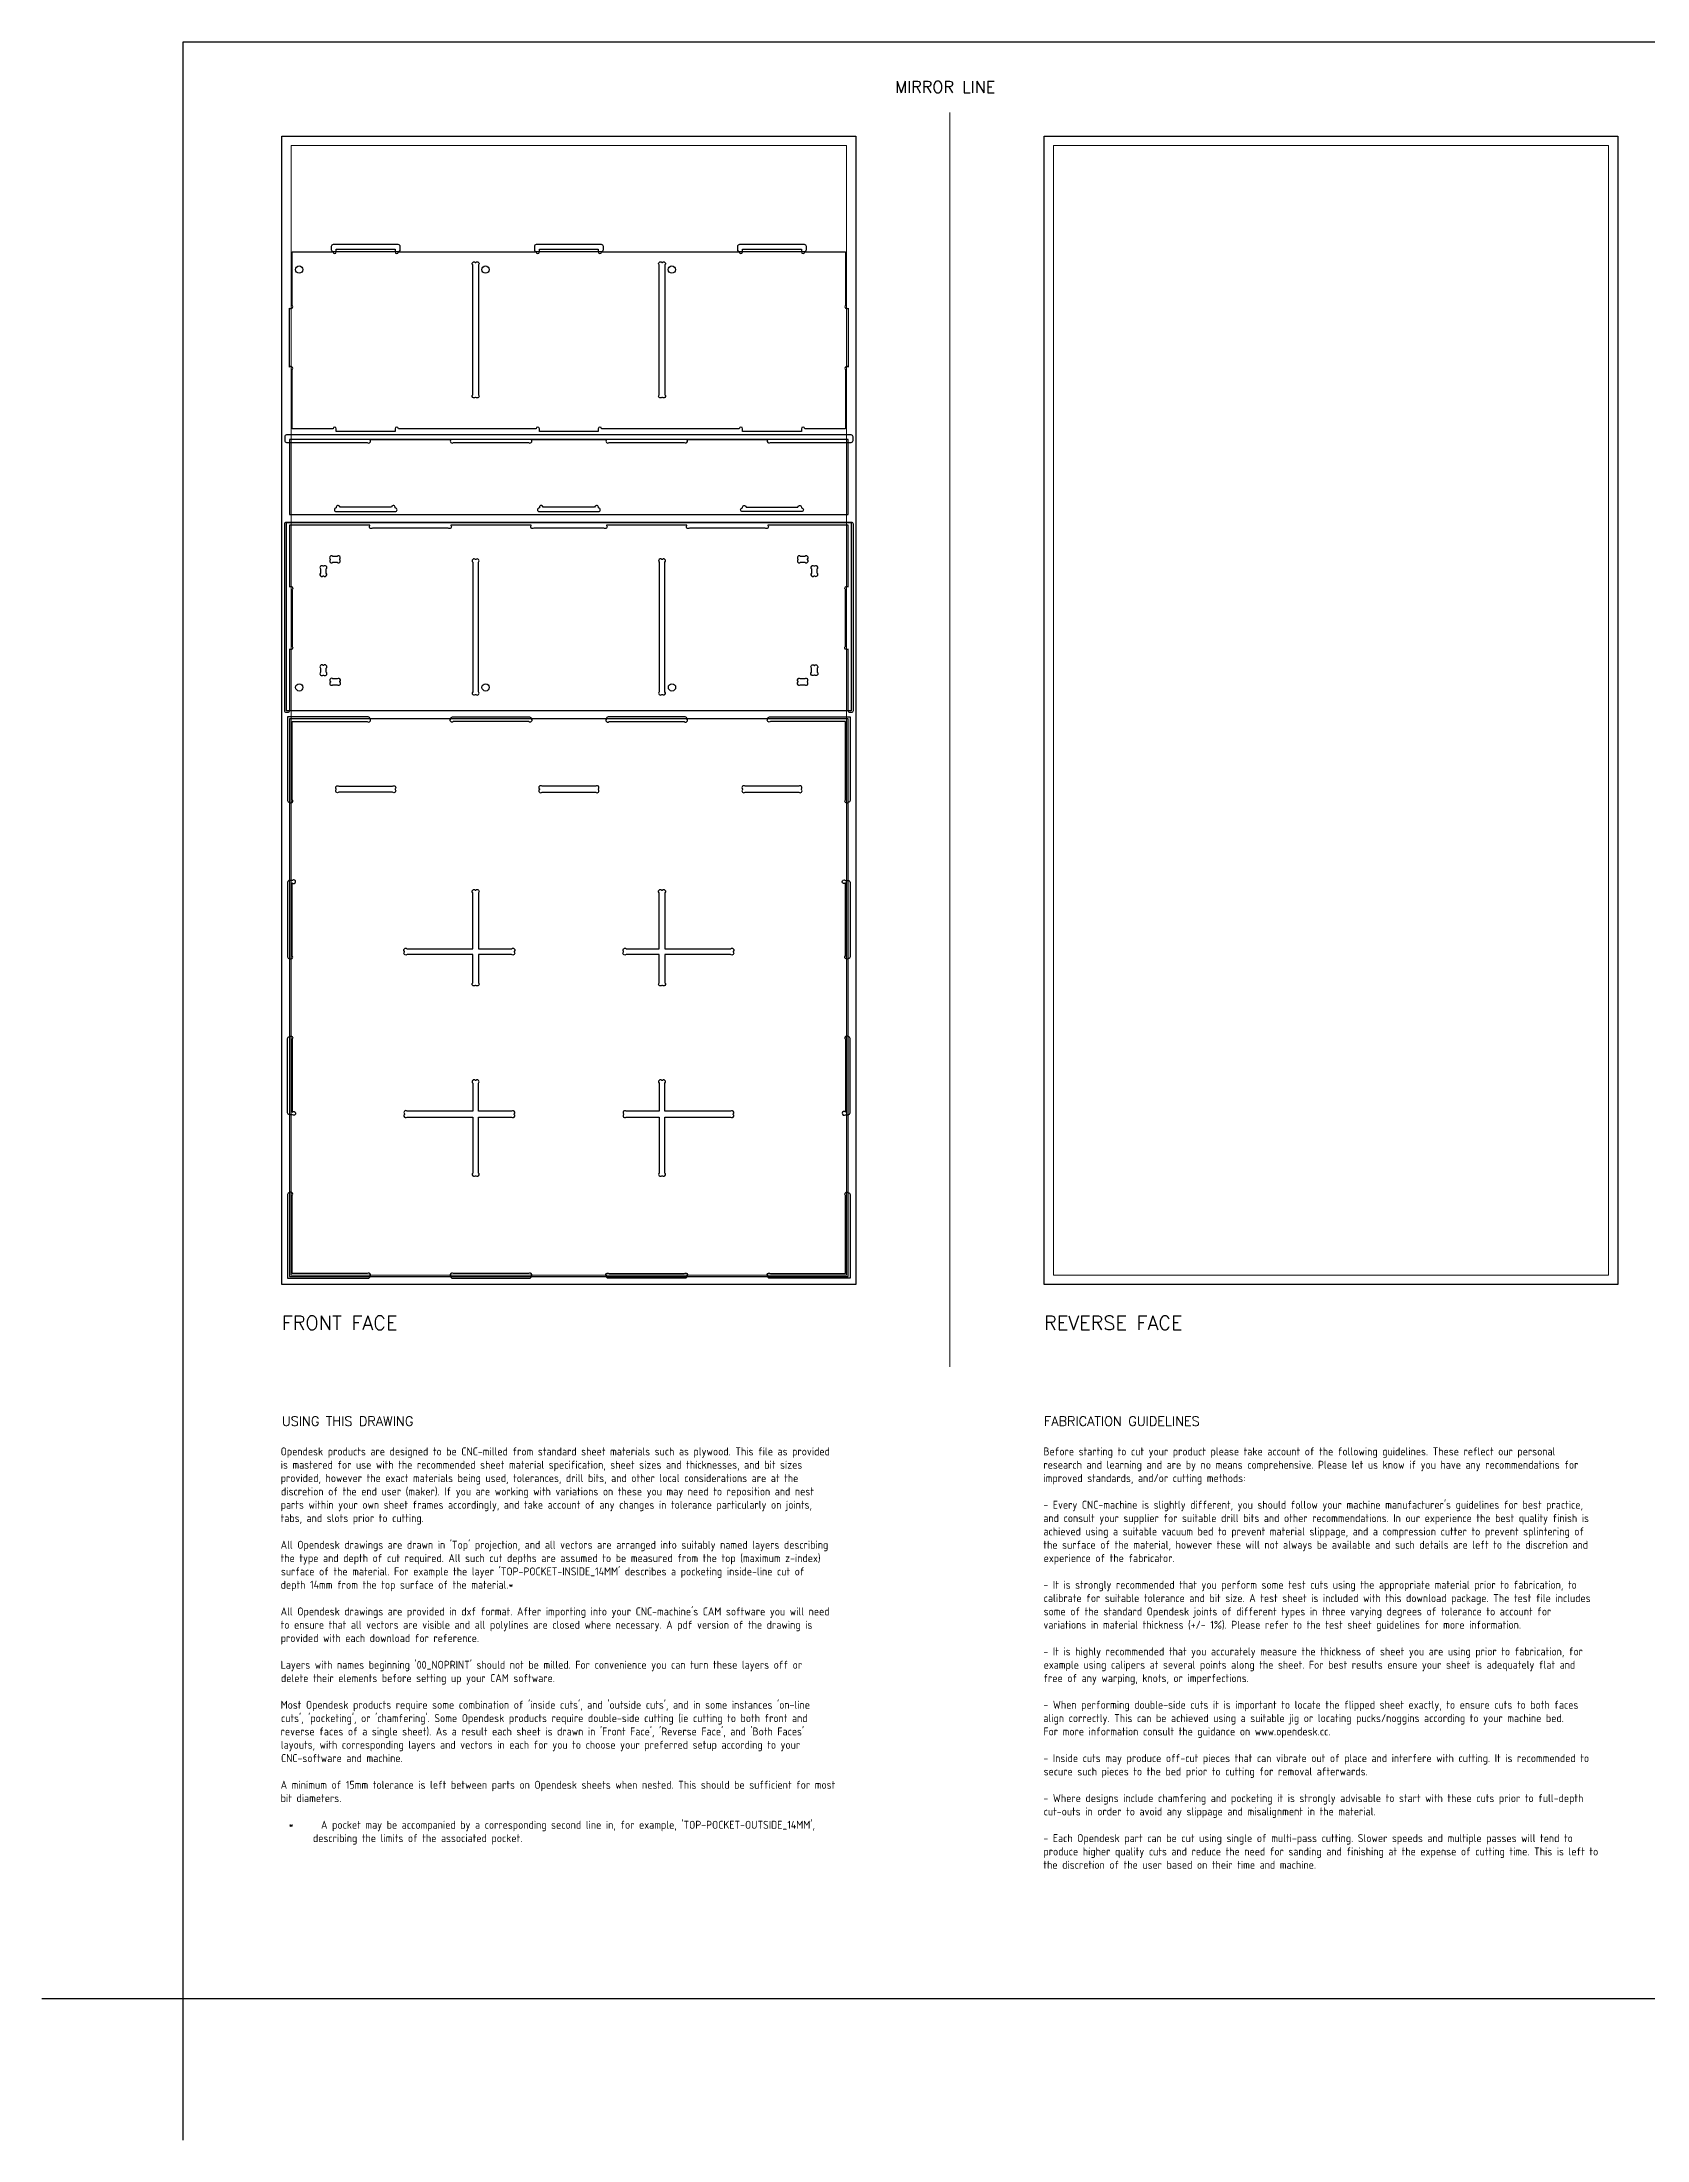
# Model space of a CAD drawing. Header units: millimetres. Extents: x -300 to 5880, y -300 to 4158.
# Drawn here: x -300 to 3112, y -300 to 4158 of the extents above; entities that cross this region are included whole.
import ezdxf
from ezdxf.enums import TextEntityAlignment as Align

# ---------------------------------------------------------------- set-up
doc = ezdxf.new("R2010")
doc.units = ezdxf.units.MM
doc.layers.add('00-NOPRINT_TEXT', color=7, linetype='Continuous', lineweight=25)
doc.layers.add('00_NOPRINT_TOLERANCE', color=7, linetype='Continuous', lineweight=5)
for name, color, linetype, lineweight, true_color in [('BOARD_$TH-NOMINAL', 3, 'Continuous', 30, 0x00ff00), ('TOP-CUT-INSIDE_12.000MM', 3, 'Continuous', 25, 0x00ff04), ('TOP-CUT-OUTSIDE_12.000MM', 60, 'Continuous', 25, 0xa0ff00), ('TOP-HOLE-15.471MM-DIAM_3.000MM', 160, 'Continuous', 25, 0x0024ff), ('TOP-POCKET-INSIDE_3.000MM', 140, 'Continuous', 25, 0x00c8ff), ('TOP-POCKET-INSIDE_6.000MM', 6, 'Continuous', 25, 0xff00e0)]:
    doc.layers.add(name, color=color, linetype=linetype, lineweight=lineweight, true_color=true_color)
doc.styles.add('OD-ISOCP-17_240', font='isocp.shx')
doc.styles.add('OD-ISOCP-17_241', font='isocp.shx')
doc.styles.add('OD-ISOCP-17_242', font='isocp.shx')
doc.styles.add('OD-ISOCP-17_243', font='isocp.shx')
doc.styles.add('OD-ISOCP-17_244', font='isocp.shx')
doc.styles.add('OD-ISOCP-17_245', font='isocp.shx')
doc.styles.add('OD-ISOCP-17_246', font='isocp.shx')
doc.styles.add('OD-ISOCP-17_247', font='isocp.shx')
doc.styles.add('OD-ISOCP-17_248', font='isocp.shx')
doc.styles.add('OD-ISOCP-17_249', font='isocp.shx')
doc.styles.add('OD-ISOCP-17_250', font='isocp.shx')
doc.styles.add('OD-ISOCP-17_251', font='isocp.shx')
doc.styles.add('OD-ISOCP-17_252', font='isocp.shx')
doc.styles.add('OD-ISOCP-17_253', font='isocp.shx')
doc.styles.add('OD-ISOCP-17_254', font='isocp.shx')
doc.styles.add('OD-ISOCP-17_255', font='isocp.shx')
doc.styles.add('OD-ISOCP-17_256', font='isocp.shx')
doc.styles.add('OD-ISOCP-17_257', font='isocp.shx')
doc.styles.add('OD-ISOCP-17_258', font='isocp.shx')
doc.styles.add('OD-ISOCP-17_259', font='isocp.shx')
doc.styles.add('OD-ISOCP-17_260', font='isocp.shx')
doc.styles.add('OD-ISOCP-17_261', font='isocp.shx')
doc.styles.add('OD-ISOCP-17_262', font='isocp.shx')
doc.styles.add('OD-ISOCP-17_263', font='isocp.shx')
doc.styles.add('OD-ISOCP-17_264', font='isocp.shx')
doc.styles.add('OD-ISOCP-17_265', font='isocp.shx')
doc.styles.add('OD-ISOCP-17_266', font='isocp.shx')
doc.styles.add('OD-ISOCP-17_267', font='isocp.shx')
doc.styles.add('OD-ISOCP-17_268', font='isocp.shx')
doc.styles.add('OD-ISOCP-17_269', font='isocp.shx')
doc.styles.add('OD-ISOCP-17_270', font='isocp.shx')
doc.styles.add('OD-ISOCP-17_271', font='isocp.shx')
doc.styles.add('OD-ISOCP-17_272', font='isocp.shx')
doc.styles.add('OD-ISOCP-17_273', font='isocp.shx')
doc.styles.add('OD-ISOCP-17_274', font='isocp.shx')
doc.styles.add('OD-ISOCP-17_275', font='isocp.shx')
doc.styles.add('OD-ISOCP-17_276', font='isocp.shx')
doc.styles.add('OD-ISOCP-17_277', font='isocp.shx')
doc.styles.add('OD-ISOCP-17_278', font='isocp.shx')
doc.styles.add('OD-ISOCP-17_279', font='isocp.shx')
doc.styles.add('OD-ISOCP-17_280', font='isocp.shx')
doc.styles.add('OD-ISOCP-17_281', font='isocp.shx')
doc.styles.add('OD-ISOCP-17_282', font='isocp.shx')
doc.styles.add('OD-ISOCP-17_283', font='isocp.shx')
doc.styles.add('OD-ISOCP-17_284', font='isocp.shx')
doc.styles.add('OD-ISOCP-17_285', font='isocp.shx')
doc.styles.add('OD-ISOCP-17_286', font='isocp.shx')
doc.styles.add('OD-ISOCP-17_287', font='isocp.shx')
doc.styles.add('OD-ISOCP-17_288', font='isocp.shx')
doc.styles.add('OD-SIMPLEX-20_87', font='simplex.shx')
doc.styles.add('OD-SIMPLEX-20_88', font='simplex.shx')
doc.styles.add('OD-SIMPLEX-25_89', font='simplex.shx')
doc.styles.add('OD-SIMPLEX-30_88', font='simplex.shx')
doc.styles.add('OD-SIMPLEX-30_89', font='simplex.shx')

# ---------------------------------------------------------------- blocks, each defined once
blk = doc.blocks.new('Borders Opendesk_7')
at = {"layer": '00-NOPRINT_TEXT'}
for p, q in [((0, 4158), (5880, 4158)), ((0, 0), (0, 4158)), ((0, 0), (-300, 0)), ((0, -300), (0, 0)), ((5880, 0), (0, 0))]:
    blk.add_line(p, q, dxfattribs=at)
at = {"layer": '00_NOPRINT_TOLERANCE', "ltscale": 0.379043}
blk.add_line((1630, 1343.2), (1630, 4008), dxfattribs=at)
at = {"layer": '00_NOPRINT_TOLERANCE', "ltscale": 0.379202}
for p, q in [((210, 3958), (1430, 3958)), ((210, 1518), (210, 3958)), ((1430, 3958), (1430, 1518)), ((1830, 3958), (3050, 3958)), ((1830, 1518), (1830, 3958)), ((3050, 3958), (3050, 1518)), ((1430, 1518), (210, 1518)), ((3050, 1518), (1830, 1518))]:
    blk.add_line(p, q, dxfattribs=at)
at = {"layer": '00_NOPRINT_TOLERANCE', "ltscale": 0.380876}
for p, q in [((230, 3938), (1410, 3938)), ((1850, 3938), (3030, 3938)), ((1410, 1538), (230, 1538)), ((3030, 1538), (1850, 1538))]:
    blk.add_line(p, q, dxfattribs=at)
at = {"layer": '00_NOPRINT_TOLERANCE', "ltscale": 0.380023}
for p, q in [((230, 1538), (230, 3938)), ((1410, 3938), (1410, 1538)), ((1850, 1538), (1850, 3938)), ((3030, 3938), (3030, 1538))]:
    blk.add_line(p, q, dxfattribs=at)
at = {"layer": 'BOARD_$TH-NOMINAL'}
for p, q in [((210, 3958), (1430, 3958)), ((210, 1518), (210, 3958)), ((1430, 3958), (1430, 1518)), ((1830, 3958), (3050, 3958)), ((1830, 1518), (1830, 3958)), ((3050, 3958), (3050, 1518)), ((1430, 1518), (210, 1518)), ((3050, 1518), (1830, 1518))]:
    blk.add_line(p, q, dxfattribs=at)
at = {"layer": '00-NOPRINT_TEXT', "style": 'OD-SIMPLEX-25_89'}
blk.add_text('MIRROR LINE', height=25, dxfattribs=at).set_placement((1513.3, 4049.9))
at = {"layer": '00-NOPRINT_TEXT', "color": 7}
for s, height, style, p in [('FRONT FACE', 30, 'OD-SIMPLEX-30_89', (210, 1451.3)), ('REVERSE FACE', 30, 'OD-SIMPLEX-30_88', (1830, 1451.3)), ('USING THIS DRAWING', 20, 'OD-SIMPLEX-20_88', (210, 1237.4)), ('FABRICATION GUIDELINES', 20, 'OD-SIMPLEX-20_87', (1830, 1237.4))]:
    blk.add_text(s, height=height, dxfattribs=dict(at, style=style)).set_placement(p, align=Align.TOP_LEFT)
for s, style, p in [('Opendesk products are designed to be CNC-milled from standard sheet materials such as plywood. This file as provided', 'OD-ISOCP-17_265', (207.4, 1154.7)), ('Before starting to cut your product please take account of the following guidelines. These reflect our personal', 'OD-ISOCP-17_240', (1828.7, 1154.7)), ('is mastered for use with the recommended sheet material specification, sheet sizes and thicknesses, and bit sizes', 'OD-ISOCP-17_266', (207.4, 1126.3)), ('provided, however the exact materials being used, tolerances, drill bits, and other local considerations are at the', 'OD-ISOCP-17_267', (207.4, 1098)), ('research and learning and are by no means comprehensive. Please let us know if you have any recommendations for', 'OD-ISOCP-17_241', (1828.7, 1126.3)), ('improved standards, and/or cutting methods:', 'OD-ISOCP-17_242', (1828.7, 1098)), ('discretion of the end user (maker). If you are working with variations on these you may need to reposition and nest', 'OD-ISOCP-17_268', (208.1, 1069.7)), ('tabs, and slots prior to cutting.', 'OD-ISOCP-17_270', (207.4, 1013)), ('parts within your own sheet frames accordingly, and take account of any changes in tolerance particularly on joints,', 'OD-ISOCP-17_269', (207.4, 1041.3)), ("- Every CNC-machine is slightly different, you should follow your machine manufacturer's guidelines for best practice,", 'OD-ISOCP-17_243', (1828.7, 1041.3)), ('and consult your supplier for suitable drill bits and other recommendations. In our experience the best quality finish is', 'OD-ISOCP-17_244', (1828.7, 1013)), ('achieved using a suitable vacuum bed to prevent material slippage, and a compression cutter to prevent splintering of', 'OD-ISOCP-17_245', (1828.7, 984.7)), ('the type and depth of cut required. All such cut depths are assumed to be measured from the top (maximum z-index)', 'OD-ISOCP-17_272', (207.4, 928)), ("All Opendesk drawings are drawn in 'Top' projection, and all vectors are arranged into suitably named layers describing", 'OD-ISOCP-17_271', (207.4, 956.3)), ('the surface of the material, however these will not always be available and such details are left to the discretion and', 'OD-ISOCP-17_246', (1828.7, 956.3)), ('experience of the fabricator.', 'OD-ISOCP-17_247', (1829.2, 928)), ("surface of the material. For example the layer 'TOP-POCKET-INSIDE_14MM' describes a pocketing inside-line cut of", 'OD-ISOCP-17_273', (208, 899.7)), ('depth 14mm from the top surface of the material.*', 'OD-ISOCP-17_274', (207.4, 871.3)), ('- It is strongly recommended that you perform some test cuts using the appropriate material prior to fabrication, to', 'OD-ISOCP-17_248', (1828.7, 871.3)), ('calibrate for suitable tolerance and bit size. A test sheet is included with this download package. The test file includes', 'OD-ISOCP-17_249', (1829.3, 843)), ('to ensure that all vectors are visible and all polylines are closed where necessary. A pdf version of the drawing is', 'OD-ISOCP-17_276', (207.4, 786.3)), ("All Opendesk drawings are provided in dxf format. After importing into your CNC-machine's CAM software you will need", 'OD-ISOCP-17_275', (207.4, 814.7)), ('variations in material thickness (+/- 1%). Please refer to the test sheet guidelines for more information.', 'OD-ISOCP-17_251', (1828.7, 786.3)), ('some of the standard Opendesk joints of different types in three varying degrees of tolerance to account for', 'OD-ISOCP-17_250', (1829.2, 814.7)), ('provided with each download for reference.', 'OD-ISOCP-17_277', (207.4, 758)), ("Layers with names beginning '00_NOPRINT' should not be milled. For convenience you can turn these layers off or", 'OD-ISOCP-17_278', (207.4, 701.3)), ('- It is highly recommended that you accurately measure the thickness of sheet you are using prior to fabrication, for', 'OD-ISOCP-17_252', (1828.7, 729.7)), ('example using calipers at several points along the sheet. For best results ensure your sheet is adequately flat and', 'OD-ISOCP-17_253', (1829.2, 701.3)), ('delete their elements before setting up your CAM software.', 'OD-ISOCP-17_279', (208.1, 673)), ('free of any warping, knots, or imperfections.', 'OD-ISOCP-17_254', (1828.7, 673)), ("Most Opendesk products require some combination of 'inside cuts', and 'outside cuts', and in some instances 'on-line", 'OD-ISOCP-17_280', (207.4, 616.3)), ('- When performing double-side cuts it is important to locate the flipped sheet exactly, to ensure cuts to both faces', 'OD-ISOCP-17_255', (1828.7, 616.3)), ("reverse faces of a single sheet). As a result each sheet is drawn in 'Front Face', 'Reverse Face', and 'Both Faces'", 'OD-ISOCP-17_282', (207.4, 559.7)), ("cuts', 'pocketing', or 'chamfering'. Some Opendesk products require double-side cutting (ie cutting to both front and", 'OD-ISOCP-17_281', (208.1, 588)), ('align correctly. This can be achieved using a suitable jig or locating pucks/noggins according to your machine bed.', 'OD-ISOCP-17_256', (1828.7, 588)), ('layouts, with corresponding layers and vectors in each for you to choose your preferred setup according to your', 'OD-ISOCP-17_283', (207.8, 531.3)), ('For more information consult the guidance on www.opendesk.cc.', 'OD-ISOCP-17_257', (1828.7, 559.7)), ('CNC-software and machine.', 'OD-ISOCP-17_284', (208.2, 503)), ('- Inside cuts may produce off-cut pieces that can vibrate out of place and interfere with cutting. It is recommended to', 'OD-ISOCP-17_258', (1828.7, 503)), ('secure such pieces to the bed prior to cutting for removal afterwards.', 'OD-ISOCP-17_259', (1829.2, 474.7)), ('A minimum of 15mm tolerance is left between parts on Opendesk sheets when nested. This should be sufficient for most', 'OD-ISOCP-17_285', (207.4, 446.3)), ('bit diameters.', 'OD-ISOCP-17_286', (207.4, 418)), ('- Where designs include chamfering and pocketing it is strongly advisable to start with these cuts prior to full-depth', 'OD-ISOCP-17_260', (1828.7, 418)), ('cut-outs in order to avoid any slippage and misalignment in the material.', 'OD-ISOCP-17_261', (1829.3, 389.7)), ("*      A pocket may be accompanied by a corresponding second line in, for example, 'TOP-POCKET-OUTSIDE_14MM',", 'OD-ISOCP-17_287', (224.4, 361.3)), ('describing the limits of the associated pocket.', 'OD-ISOCP-17_288', (276.1, 333)), ('- Each Opendesk part can be cut using single of multi-pass cutting. Slower speeds and multiple passes will tend to', 'OD-ISOCP-17_262', (1828.7, 333)), ('produce higher quality cuts and reduce the need for sanding and finishing at the expense of cutting time. This is left to', 'OD-ISOCP-17_263', (1828.7, 304.7)), ('the discretion of the user based on their time and machine.', 'OD-ISOCP-17_264', (1828.7, 276.3))]:
    blk.add_text(s, height=17, dxfattribs=dict(at, style=style)).set_placement(p)

msp = doc.modelspace()

# ---------------------------------------------------------------- linework, layer by layer
at = {"layer": 'TOP-CUT-INSIDE_12.000MM'}
for points in [[(297.7, 3023.6), (298.7, 3023.6, 1), (304.4, 3029.3), (304.4, 3038.3, 1), (298.7, 3044), (297.7, 3044, 1), (292, 3038.3), (292, 3029.3, 1), (297.7, 3023.6)], [(1327.4, 3058.2), (1327.4, 3059.3, 1), (1321.7, 3065), (1312.6, 3065, 1), (1307, 3059.3), (1307, 3058.2, 1), (1312.6, 3052.6), (1321.7, 3052.6, 1), (1327.4, 3058.2)], [(1335.6, 3038.3), (1335.6, 3029.3, 1), (1341.3, 3023.6), (1342.3, 3023.6, 1), (1348, 3029.3), (1348, 3038.3, 1), (1342.3, 3044), (1341.3, 3044, 1), (1335.6, 3038.3)], [(1348, 2818.6, -1), (1342.3, 2812.9), (1341.3, 2812.9, -1), (1335.6, 2818.6), (1335.6, 2827.7, -1), (1341.3, 2833.3), (1342.3, 2833.3, -1), (1348, 2827.7), (1348, 2818.6)], [(333.4, 2798), (333.4, 2799.1, 1), (327.7, 2804.7), (318.6, 2804.7, 1), (313, 2799.1), (313, 2798, 1), (318.6, 2792.3), (327.7, 2792.3, 1), (333.4, 2798)], [(1327, 2798), (1327, 2799.1, 1), (1321.4, 2804.7), (1312.3, 2804.7, 1), (1306.6, 2799.1), (1306.6, 2798, 1), (1312.3, 2792.3), (1321.4, 2792.3, 1), (1327, 2798)]]:
    msp.add_lwpolyline(points, format="xyb", dxfattribs=at)
for points in [[(318.3, 3065, 1), (312.6, 3059.3), (312.6, 3058.2, 1), (318.3, 3052.6), (327.4, 3052.6, 1), (333, 3058.2), (333, 3059.3, 1), (327.4, 3065)], [(292, 2818.6, 1), (297.7, 2812.9), (298.7, 2812.9, 1), (304.4, 2818.6), (304.4, 2827.7, 1), (298.7, 2833.3), (297.7, 2833.3, 1), (292, 2827.7)]]:
    msp.add_lwpolyline(points, format="xyb", close=True, dxfattribs=at)
at = {"layer": 'TOP-CUT-OUTSIDE_12.000MM'}
msp.add_lwpolyline([(1189.2, 3336, 1), (1182.2, 3336), (889.6, 3336, 1), (882.6, 3336), (882.6, 3330), (757.4, 3330), (757.4, 3336, 1), (750.4, 3336), (457.8, 3336, 1), (450.8, 3336), (450.8, 3330), (325.7, 3330), (325.7, 3336, 1), (318.7, 3336), (232, 3336), (232, 3461.7, 1), (226.3, 3467.3), (226, 3467.3), (226, 3592.7), (226.3, 3592.7, 1), (232, 3598.3), (232, 3712), (318.7, 3712, 1), (325.7, 3712), (325.7, 3718), (450.8, 3718), (450.8, 3712, 0.999784), (457.8, 3712), (750.4, 3712, 1), (757.4, 3712), (757.4, 3718), (882.6, 3718), (882.6, 3712, 1), (889.6, 3712), (1182.2, 3712, 1.000003), (1189.2, 3712), (1189.2, 3718), (1314.3, 3718), (1314.3, 3712, 0.999905), (1321.3, 3712), (1408, 3712), (1408, 3598.3, 1), (1413.6, 3592.7), (1414, 3592.7), (1414, 3467.3), (1413.6, 3467.3, 1), (1408, 3461.7), (1408, 3336), (1321.3, 3336, 1), (1314.3, 3336), (1314.3, 3330), (1189.2, 3330), (1189.2, 3336)], format="xyb", dxfattribs=at)
for points in [[(226, 3313), (226, 3154), (1414, 3154), (1414, 3313)], [(1420, 2737), (220, 2737), (220, 3137), (1420, 3137)], [(1414, 2720), (226, 2720), (226, 1535), (1414, 1535)]]:
    msp.add_lwpolyline(points, close=True, dxfattribs=at)
at = {"layer": 'TOP-HOLE-15.471MM-DIAM_3.000MM'}
for centre in [(246.7, 3674.3), (642.9, 3674.3), (1039, 3674.3), (247, 2786.6), (643.1, 2786.6), (1039.2, 2786.6)]:
    msp.add_circle(centre, 7.74, dxfattribs=at)
at = {"layer": 'TOP-POCKET-INSIDE_3.000MM'}
for points in [[(460.8, 3716, -0.414214), (456.8, 3712), (319.7, 3712, -0.414214), (315.7, 3716), (315.7, 3724, -0.414214), (319.7, 3728), (456.8, 3728, -0.414214), (460.8, 3724)], [(892.6, 3724), (892.6, 3716, -0.414214), (888.6, 3712), (751.4, 3712, -0.414214), (747.4, 3716), (747.4, 3724, -0.414214), (751.4, 3728), (888.6, 3728, -0.414214)], [(1179.2, 3716), (1179.2, 3724, -0.414214), (1183.2, 3728), (1320.3, 3728, -0.414214), (1324.3, 3724), (1324.3, 3716, -0.414214), (1320.3, 3712), (1183.2, 3712, -0.414214)]]:
    msp.add_lwpolyline(points, format="xyb", close=True, dxfattribs=at)
at = {"layer": 'TOP-POCKET-INSIDE_6.000MM'}
for points in [[(622.4, 3402.7), (621.3, 3402.7, -1.000001), (615.6, 3408.3), (615.6, 3684.1, -1.000044), (621.3, 3689.7), (622.4, 3689.7, -0.999966), (628, 3684.1), (628, 3408.3, -0.999999)], [(1065.3, 3307, 1), (1071, 3312.7), (1071, 3313), (1242.8, 3313), (1242.8, 3312.7, 1), (1248.4, 3307), (1420, 3307, 0.414214), (1424, 3311), (1424, 3319, 0.414214), (1420, 3323), (220, 3323, 0.414214), (216, 3319), (216, 3311, 0.414214), (220, 3307), (391.6, 3307, 1), (397.2, 3312.7), (397.2, 3313), (569, 3313), (569, 3312.7, 1), (574.7, 3307), (734.4, 3307, 1), (740.1, 3312.7), (740.1, 3313), (899.9, 3313), (899.9, 3312.7, 1), (905.6, 3307)], [(450.9, 3169.7, 0.939678), (442.9, 3169.2), (333.6, 3169.2, 0.939678), (325.6, 3169.7), (325.6, 3168, 1), (325.6, 3160), (450.9, 3160, 1), (450.9, 3168)], [(882.7, 3169.7, 0.939678), (874.6, 3169.2), (765.4, 3169.2, 0.939678), (757.3, 3169.7), (757.3, 3168, 1), (757.3, 3160), (882.7, 3160, 1), (882.7, 3168)], [(1189.1, 3168), (1189.1, 3169.7, -0.939678), (1197.1, 3169.2), (1306.4, 3169.2, -0.939678), (1314.5, 3169.7), (1314.5, 3168, -1), (1314.5, 3160), (1189.1, 3160, -1)], [(621.3, 3058.5, 0.99999), (615.6, 3052.9), (615.6, 2777.1, 1.000033), (621.3, 2771.5), (622.4, 2771.5, 0.999966), (628, 2777.1), (628, 3052.9, 1), (622.4, 3058.5)], [(1017.6, 3058.5, 1.00001), (1011.9, 3052.9), (1011.9, 2777.1, 0.999967), (1017.6, 2771.5), (1018.7, 2771.5, 1.000033), (1024.3, 2777.1), (1024.3, 3052.9, 1), (1018.7, 3058.5)], [(226.3, 2542.1, 1), (232, 2547.8), (232, 2714), (391.6, 2714, 1), (397.2, 2719.7, 0.414214), (393.2, 2723.7), (222.3, 2723.7), (222.3, 2546.1, 0.414214)], [(734.4, 2714), (574.7, 2714, -1.000076), (569, 2719.7, -0.414214), (573, 2723.7), (736.1, 2723.7, -0.414214), (740.1, 2719.7, -1.000076)], [(1065.3, 2714, 1.000076), (1071, 2719.7, 0.414214), (1067, 2723.7), (903.9, 2723.7, 0.414214), (899.9, 2719.7, 1.000076), (905.6, 2714)], [(1413.7, 2542.1, -1), (1408, 2547.8), (1408, 2714), (1248.4, 2714, -1), (1242.8, 2719.7, -0.414214), (1246.8, 2723.7), (1417.7, 2723.7), (1417.7, 2546.1, -0.414214)], [(226.3, 2210.4, 1), (232, 2216.1), (232, 2371, 2.655415), (232.3, 2376.3), (226.3, 2376.3, 0.414214), (222.3, 2372.3), (222.3, 2214.4, 0.414214)], [(1408, 2216.1), (1408, 2371, -2.655415), (1407.7, 2376.3), (1413.7, 2376.3, -0.414214), (1417.7, 2372.3), (1417.7, 2214.4, -0.414214), (1413.7, 2210.4, -1)], [(622.4, 2153.4), (621.3, 2153.4, -1), (615.6, 2159.1), (615.6, 2218.9), (476.3, 2218.9, -1), (470.6, 2224.6), (470.6, 2225.6, -1.000417), (476.3, 2231.3), (615.6, 2231.3), (615.6, 2350.3, -1), (621.3, 2356), (622.4, 2356, -1), (628, 2350.3), (628, 2231.3), (698.1, 2231.3, -1.000417), (703.8, 2225.6), (703.8, 2224.6, -1), (698.1, 2218.9), (628, 2218.9), (628, 2159.1, -1)], [(1011.9, 2159.1), (1011.9, 2218.9), (941.9, 2218.9, -1), (936.2, 2224.6), (936.2, 2225.6, -1.000417), (941.9, 2231.3), (1011.9, 2231.3), (1011.9, 2350.3, -1), (1017.6, 2356), (1018.7, 2356, -1), (1024.3, 2350.3), (1024.3, 2231.3), (1163.7, 2231.3, -1.000417), (1169.4, 2225.6), (1169.4, 2224.6, -1), (1163.7, 2218.9), (1024.3, 2218.9), (1024.3, 2159.1, -1), (1018.7, 2153.4), (1017.6, 2153.4, -1)], [(232, 2038.9), (232, 1884, -2.655415), (232.3, 1878.7), (226.3, 1878.7, -0.414214), (222.3, 1882.7), (222.3, 2040.6, -0.414214), (226.3, 2044.6, -1)], [(1413.7, 2044.6, 1), (1408, 2038.9), (1408, 1884, 2.655415), (1407.7, 1878.7), (1413.7, 1878.7, 0.414214), (1417.7, 1882.7), (1417.7, 2040.6, 0.414214)], [(628, 1945.9, 1), (622.4, 1951.6), (621.3, 1951.6, 1), (615.6, 1945.9), (615.6, 1886.1), (476.3, 1886.1, 1), (470.6, 1880.4), (470.6, 1879.4, 1.000417), (476.3, 1873.7), (615.6, 1873.7), (615.6, 1754.7, 1), (621.3, 1749), (622.4, 1749, 1), (628, 1754.7), (628, 1873.7), (698.1, 1873.7, 1.000417), (703.8, 1879.4), (703.8, 1880.4, 1), (698.1, 1886.1), (628, 1886.1)], [(1017.6, 1951.6, 1), (1011.9, 1945.9), (1011.9, 1886.1), (941.9, 1886.1, 1), (936.2, 1880.4), (936.2, 1879.4, 1.000417), (941.9, 1873.7), (1011.9, 1873.7), (1011.9, 1754.7, 1), (1017.6, 1749), (1018.7, 1749, 1), (1024.3, 1754.7), (1024.3, 1873.7), (1163.7, 1873.7, 1.000417), (1169.4, 1879.4), (1169.4, 1880.4, 1), (1163.7, 1886.1), (1024.3, 1886.1), (1024.3, 1945.9, 1), (1018.7, 1951.6)], [(740.1, 1535.3, 1.000076), (734.4, 1541), (574.7, 1541, 1.000076), (569, 1535.3, 0.414214), (573, 1531.3), (736.1, 1531.3, 0.414214)], [(1071, 1535.3, -0.414214), (1067, 1531.3), (903.9, 1531.3, -0.414214), (899.9, 1535.3, -1.000076), (905.6, 1541), (1065.3, 1541, -1.000076)]]:
    msp.add_lwpolyline(points, format="xyb", close=True, dxfattribs=at)
for points in [[(1011.9, 3408.3), (1011.9, 3684.1, -0.999956), (1017.6, 3689.7), (1018.7, 3689.7, -1.000034), (1024.3, 3684.1), (1024.3, 3408.3, -1), (1018.7, 3402.7), (1017.6, 3402.7, -0.999999), (1011.9, 3408.3)], [(1408, 2873.7), (1408, 2994.3, -1), (1413.7, 3000), (1414, 3000), (1414, 3131), (1243, 3131), (1243, 3130.6, -0.960538), (1237.2, 3125), (1076.5, 3125, -0.960538), (1070.8, 3130.6), (1070.8, 3131), (900.1, 3131), (900.1, 3130.7, -1), (894.5, 3125), (745.5, 3125, -1), (739.9, 3130.7), (739.9, 3131), (569.2, 3131), (569.2, 3130.6, -0.960538), (563.5, 3125), (402.8, 3125, -0.960538), (397, 3130.6), (397, 3131), (226, 3131), (226, 3000), (226.3, 3000, -1), (232, 2994.3), (232, 2873.7, -1), (226.3, 2868), (226, 2868), (226, 2737, -0.414214), (222, 2733), (220, 2733, -0.414214), (216, 2737), (216, 3134, -0.414214), (220, 3138), (1420, 3138, -0.414214), (1424, 3134), (1424, 2737, -0.414214), (1420, 2733), (1418, 2733, -0.414214), (1414, 2737), (1414, 2868), (1413.7, 2868, -1), (1408, 2873.7)], [(450.9, 2570.7), (450.9, 2569.7, -0.99894), (445.2, 2564), (331.2, 2564, -0.998986), (325.6, 2569.7), (325.6, 2570.7, -0.998937), (331.2, 2576.4), (445.2, 2576.4, -1), (450.9, 2570.7)], [(882.7, 2570.7, 1), (877, 2576.4), (763, 2576.4, 0.998937), (757.3, 2570.7), (757.3, 2569.7, 0.998986), (763, 2564), (877, 2564, 0.99894), (882.7, 2569.7), (882.7, 2570.7)], [(1314.4, 2570.7, 1), (1308.8, 2576.4), (1194.8, 2576.4, 0.998937), (1189.1, 2570.7), (1189.1, 2569.7, 0.998986), (1194.8, 2564), (1308.8, 2564, 0.99894), (1314.4, 2569.7), (1314.4, 2570.7)], [(397.2, 1535.3, 1), (391.6, 1541), (232, 1541), (232, 1707.2, 1), (226.3, 1712.9, 0.414214), (222.3, 1708.9), (222.3, 1531.3), (393.2, 1531.3, 0.414214), (397.2, 1535.3)], [(1248.4, 1541), (1408, 1541), (1408, 1707.2, -1), (1413.7, 1712.9, -0.414214), (1417.7, 1708.9), (1417.7, 1531.3), (1246.8, 1531.3, -0.414214), (1242.8, 1535.3, -1), (1248.4, 1541)]]:
    msp.add_lwpolyline(points, format="xyb", dxfattribs=at)

# ---------------------------------------------------------------- block references
msp.add_blockref('Borders Opendesk_7', (0, 0))

doc.saveas('drawing.dxf')
